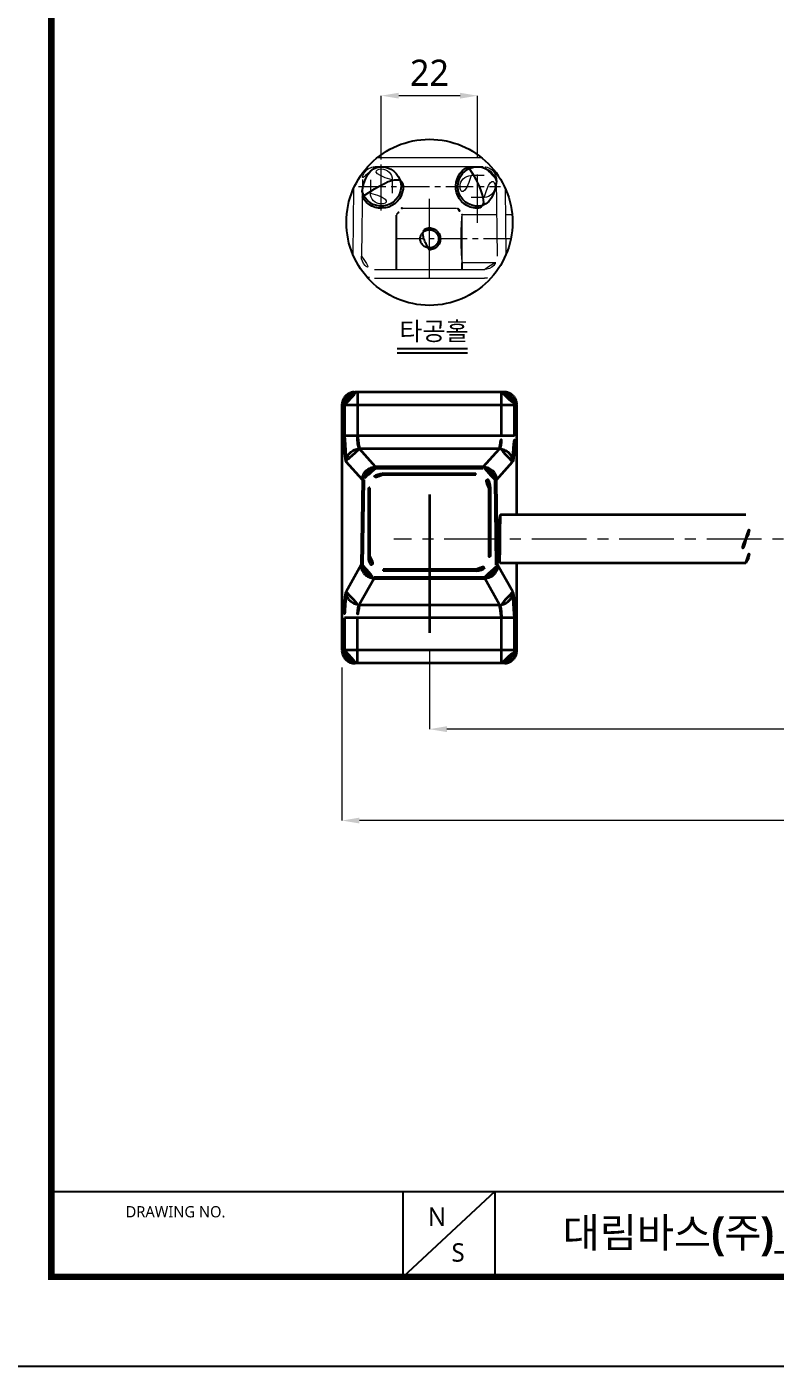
# Model space of a CAD drawing. Extents: x 16296675745 to 16296677481, y -37409619395 to -37409618123.
# Drawn here: x 16296676482.7 to 16296676653.8, y -37409618710.2 to -37409618403.9 of the extents above; entities that cross this region are included whole.
import ezdxf

# ---------------------------------------------------------------- set-up
doc = ezdxf.new("R2010")
doc.units = 0
doc.header["$LTSCALE"] = 10
doc.header["$MEASUREMENT"] = 0
doc.header["$PDMODE"] = 3
doc.header["$PDSIZE"] = -10
for name, pattern in [('CENTER', [2, 1.25, -0.25, 0.25, -0.25]), ('CENTER2', [28.575, 19.05, -3.175, 3.175, -3.175]), ('HIDDEN', [0.375, 0.25, -0.125]), ('PHANTOM2', [1.25, 0.625, -0.125, 0.125, -0.125, 0.125, -0.125])]:
    doc.linetypes.add(name, pattern=pattern)
doc.layers.get('0').update_dxf_attribs({"linetype": 'CONTINUOUS'})
doc.layers.get('DEFPOINTS').update_dxf_attribs({"linetype": 'CONTINUOUS'})
doc.layers.add('1', color=7, linetype='CONTINUOUS')
doc.layers.add('2', color=2, linetype='CONTINUOUS')
doc.layers.add('_尺_', color=7, linetype='CONTINUOUS', lineweight=18, true_color=0x33cc00)
for name, color, linetype, lineweight in [('Cneter', 1, 'CENTER2', 13), ('标尺线', 82, 'CONTINUOUS', 18), ('粗实线', 7, 'CONTINUOUS', 35)]:
    doc.layers.add(name, color=color, linetype=linetype, lineweight=lineweight)
doc.styles.add('Daelim Dimension', font='')
doc.styles.get('Daelim Dimension').set_extended_font_data('NanumGothic')
doc.dimstyles.new('DEFAULT', dxfattribs={"dimscale": 2, "dimtxt": 2, "dimasz": 2, "dimexe": 0, "dimexo": 2, "dimgap": 1, "dimtad": 1, "dimdec": 1, "dimzin": 9, "dimdsep": 46, "dimtxsty": 'Daelim Dimension', "dimcen": 0.5, "dimclrd": 252, "dimclre": 252, "dimclrt": 3, "dimadec": 1, "dimazin": 0, "dimtfac": 1, "dimtdec": 1, "dimtix": 1, "dimtmove": 0, "dimatfit": 3, "dimfxl": 1, "dimtolj": 1, "dimtzin": 1, "dimlwd": 9, "dimlwe": 9, "dimarcsym": 0})

# ---------------------------------------------------------------- blocks, each defined once
blk = doc.blocks.new('*D8')
at = {"color": 5, "lineweight": 9, "ltscale": 0.5, "transparency": 16777216}
for p, q in [((16296676554.72481, -37409618550.456543), (16296676554.72481, -37409618585.422592)), ((16296676802.288059, -37409618550.456543), (16296676802.288059, -37409618585.422592)), ((16296676798.288059, -37409618585.422592), (16296676558.72481, -37409618585.422592))]:
    blk.add_line(p, q, dxfattribs=at)
at = {"color": 5, "ltscale": 0.5, "transparency": 16777216}
for points in [[(16296676558.72481, -37409618584.755928), (16296676558.72481, -37409618586.089256), (16296676554.72481, -37409618585.422592)], [(16296676798.288059, -37409618584.755928), (16296676798.288059, -37409618586.089256), (16296676802.288059, -37409618585.422592)]]:
    blk.add_solid(points, dxfattribs=at)
at = {"layer": 'DEFPOINTS', "color": 0, "ltscale": 0.5, "transparency": 16777216}
for p in [(16296676554.72481, -37409618546.456543), (16296676802.288059, -37409618546.456543), (16296676554.72481, -37409618585.422592)]:
    blk.add_point(p, dxfattribs=at)
at = {"color": 7, "ltscale": 0.5, "transparency": 16777216, "insert": (16296676678.506439, -37409618580.156487), "char_height": 6, "attachment_point": 5, "style": 'Daelim Dimension'}
blk.add_mtext('\\A1;590', dxfattribs=at)
blk = doc.blocks.new('*D9')
at = {"color": 5, "lineweight": 9, "ltscale": 0.5, "transparency": 16777216}
for p, q in [((16296676574.72481, -37409618546.511124), (16296676574.72481, -37409618564.523277)), ((16296676782.288059, -37409618546.511124), (16296676782.288059, -37409618564.523277)), ((16296676778.288059, -37409618564.523277), (16296676578.72481, -37409618564.523277))]:
    blk.add_line(p, q, dxfattribs=at)
at = {"color": 5, "ltscale": 0.5, "transparency": 16777216}
for points in [[(16296676578.72481, -37409618563.856621), (16296676578.72481, -37409618565.189949), (16296676574.72481, -37409618564.523277)], [(16296676778.288059, -37409618563.856621), (16296676778.288059, -37409618565.189949), (16296676782.288059, -37409618564.523277)]]:
    blk.add_solid(points, dxfattribs=at)
at = {"layer": 'DEFPOINTS', "color": 0, "ltscale": 0.5, "transparency": 16777216}
for p in [(16296676574.72481, -37409618542.511124), (16296676782.288059, -37409618542.511124), (16296676574.72481, -37409618564.523277)]:
    blk.add_point(p, dxfattribs=at)
at = {"color": 7, "ltscale": 0.5, "transparency": 16777216, "insert": (16296676678.506439, -37409618559.111267), "char_height": 6, "attachment_point": 5, "style": 'Daelim Dimension'}
blk.add_mtext('\\A1;550±0.1', dxfattribs=at)
blk = doc.blocks.new('*D2')
at = {"color": 5, "lineweight": 9, "ltscale": 0.5, "transparency": 16777216}
for p, q in [((16296676563.72481, -37409618434.24159), (16296676563.72481, -37409618419.68404)), ((16296676581.72481, -37409618419.68404), (16296676567.72481, -37409618419.68404)), ((16296676585.72481, -37409618433.99159), (16296676585.72481, -37409618419.68404))]:
    blk.add_line(p, q, dxfattribs=at)
at = {"color": 5, "ltscale": 0.5, "transparency": 16777216}
for points in [[(16296676567.72481, -37409618419.01738), (16296676567.72481, -37409618420.35071), (16296676563.72481, -37409618419.68404)], [(16296676581.72481, -37409618419.01738), (16296676581.72481, -37409618420.35071), (16296676585.72481, -37409618419.68404)]]:
    blk.add_solid(points, dxfattribs=at)
at = {"layer": 'DEFPOINTS', "color": 0, "ltscale": 0.5, "transparency": 16777216}
for p in [(16296676563.72481, -37409618419.68404), (16296676563.72481, -37409618438.24159), (16296676585.72481, -37409618437.99159)]:
    blk.add_point(p, dxfattribs=at)
at = {"color": 7, "ltscale": 0.5, "transparency": 16777216, "insert": (16296676574.72481, -37409618414.44799), "char_height": 6, "attachment_point": 5, "style": 'Daelim Dimension'}
blk.add_mtext('\\A1;22', dxfattribs=at)

msp = doc.modelspace()

# ---------------------------------------------------------------- linework, layer by layer
at = {"ltscale": 0.5}
for p, q in [((16296676567.33353, -37409618477.452332), (16296676583.44327, -37409618477.452332)), ((16296676567.33353, -37409618478.452332), (16296676583.44327, -37409618478.452332))]:
    msp.add_line(p, q, dxfattribs=at)
at = {"color": 5}
msp.add_line((16296676488.30303, -37409618670.210129), (16296677012.49032, -37409618670.210129), dxfattribs=at)
at = {"color": 5, "ltscale": 40}
for p, q in [((16296676568.653721, -37409618670.210129), (16296676568.653721, -37409618689.826469)), ((16296676568.653721, -37409618670.210129), (16296676568.653721, -37409618689.826469)), ((16296676589.648081, -37409618670.210129), (16296676568.653721, -37409618689.826469)), ((16296676589.648081, -37409618670.210129), (16296676568.653721, -37409618689.826469)), ((16296676589.648081, -37409618670.210129), (16296676589.648081, -37409618689.826469)), ((16296676589.648081, -37409618670.210129), (16296676589.648081, -37409618689.826469))]:
    msp.add_line(p, q, dxfattribs=at)
at = {"ltscale": 0.5}
msp.add_lwpolyline([(16296676477.834841, -37409618710.177017), (16296677128.834841, -37409618710.177017), (16296677128.834841, -37409618233.177017), (16296676477.834841, -37409618233.177017)], close=True, dxfattribs=at)
at = {"color": 5, "linetype": 'ByBlock', "lineweight": 200, "const_width": 1.5}
msp.add_lwpolyline([(16296676488.30303, -37409618689.752296), (16296677118.30303, -37409618689.752296), (16296677118.30303, -37409618244.252296), (16296676488.30303, -37409618244.252296)], close=True, dxfattribs=at)
at = {"linetype": 'PHANTOM2', "ltscale": 0.5}
msp.add_circle((16296676574.72481, -37409618448.636436), 18.986573, dxfattribs=at)
at = {"layer": '1'}
for p, q in [((16296676567.22481, -37409618459.409554), (16296676567.22481, -37409618447.01651)), ((16296676582.22481, -37409618459.409554), (16296676582.22481, -37409618457.889587))]:
    msp.add_line(p, q, dxfattribs=at)
for centre, radius, start, end in [((16296676563.72481, -37409618440.441597), 5, 208.7663871, 64.76392461), ((16296676563.72481, -37409618440.441597), 4.5, 193.99269574, 164.57549923), ((16296676585.72481, -37409618440.441597), 5, 115.23607539, 331.2336129), ((16296676585.72481, -37409618440.441597), 4.5, 15.42450077, 346.00730426), ((16296676567.72481, -37409618447.01651), 0.5, 136.65824048, 180), ((16296676563.72481, -37409618443.241592), 5, 316.65824048, 331.12488732), ((16296676568.541031, -37409618445.897537), 0.5, 90, 151.12488732), ((16296676580.90859, -37409618445.897537), 0.5, 28.87511268, 90), ((16296676585.72481, -37409618443.241592), 5, 208.87511268, 223.34175952), ((16296676581.72481, -37409618447.01651), 0.5, 11.87785158, 43.34175952)]:
    msp.add_arc(centre, radius, start, end, dxfattribs=at)
at = {"layer": '2', "color": 2, "linetype": 'HIDDEN', "ltscale": 2}
msp.add_circle((16296676574.72481, -37409618452.413597), 2.1, dxfattribs=at)
msp.add_arc((16296676574.72481, -37409618452.413597), 2.5, 270, 180, dxfattribs=at)
at = {"layer": '_尺_', "color": 1, "linetype": 'CENTER'}
msp.add_line((16296676790.612789, -37409618521.056541), (16296676566.55868, -37409618521.056541), dxfattribs=at)
at = {"layer": 'Cneter', "color": 1, "linetype": 'CENTER', "ltscale": 0.5}
for p, q in [((16296676563.72481, -37409618445.941597), (16296676563.72481, -37409618435.441597)), ((16296676585.72481, -37409618448.741592), (16296676585.72481, -37409618437.741592)), ((16296676558.47481, -37409618440.441597), (16296676590.97481, -37409618440.441597)), ((16296676574.72481, -37409618461.561592), (16296676574.72481, -37409618443.241592)), ((16296676593.331881, -37409618452.413597), (16296676567.22481, -37409618452.413597))]:
    msp.add_line(p, q, dxfattribs=at)
at = {"layer": '标尺线', "color": 7}
for p, q in [((16296676586.719839, -37409618433.9188), (16296676562.729771, -37409618433.9188)), ((16296676587.03599, -37409618435.9188), (16296676562.41362, -37409618435.9188)), ((16296676557.365471, -37409618440.945969), (16296676557.178711, -37409618455.890717)), ((16296676559.391541, -37409618438.872551), (16296676559.17285, -37409618456.372063)), ((16296676561.22481, -37409618438.941597), (16296676561.22481, -37409618441.941597)), ((16296676566.2248, -37409618438.941597), (16296676566.2248, -37409618441.941597)), ((16296676587.22481, -37409618437.941597), (16296676584.22481, -37409618437.941597)), ((16296676590.27676, -37409618456.372063), (16296676590.058069, -37409618438.872551)), ((16296676592.270901, -37409618455.890717), (16296676592.084141, -37409618440.945969)), ((16296676587.22481, -37409618442.941597), (16296676584.22481, -37409618442.941597)), ((16296676568.541031, -37409618445.397537), (16296676580.90859, -37409618445.397537)), ((16296676590.15856, -37409618446.913597), (16296676582.2141, -37409618446.913597)), ((16296676593.633051, -37409618446.913597), (16296676592.15872, -37409618446.913597)), ((16296676589.88649, -37409618457.889587), (16296676582.22481, -37409618457.889587)), ((16296676562.172621, -37409618459.409554), (16296676587.277, -37409618459.409554)), ((16296676562.172621, -37409618461.409554), (16296676587.277, -37409618461.409554))]:
    msp.add_line(p, q, dxfattribs=at)
for centre, radius, start, end in [((16296676563.72481, -37409618438.941597), 2.5, 0, 180), ((16296676584.22481, -37409618440.441597), 2.5, 90, 270), ((16296676587.22481, -37409618440.441597), 2.5, 270, 90), ((16296676563.72481, -37409618441.941597), 2.5, 180, 0), ((16296676562.172621, -37409618456.409554), 3, 179.28395889, 270), ((16296676587.277, -37409618456.409554), 3, 270, 0.71604111), ((16296676562.172621, -37409618456.409554), 5, 249.02549295, 270), ((16296676587.277, -37409618456.409554), 5, 270, 290.97450705)]:
    msp.add_arc(centre, radius, start, end, dxfattribs=at)
for points, knots in [([(16296676562.41362, -37409618435.9188), (16296676562.217739, -37409618435.918953), (16296676561.825041, -37409618435.957268), (16296676561.25909, -37409618436.12635), (16296676560.736561, -37409618436.400612), (16296676560.277309, -37409618436.769417), (16296676559.89867, -37409618437.219048), (16296676559.61488, -37409618437.732597), (16296676559.43712, -37409618438.290558), (16296676559.393869, -37409618438.678848), (16296676559.391541, -37409618438.872551)], [0, 0, 0, 0, 0.1256438273, 0.2512385069, 0.3766363759, 0.501803709, 0.6266976261, 0.7513162358, 0.8757408781, 1, 1, 1, 1]), ([(16296676590.058069, -37409618438.872551), (16296676590.05574, -37409618438.678848), (16296676590.012501, -37409618438.290558), (16296676589.83473, -37409618437.732597), (16296676589.550949, -37409618437.219048), (16296676589.17231, -37409618436.769417), (16296676588.713051, -37409618436.400612), (16296676588.190519, -37409618436.12635), (16296676587.624571, -37409618435.957268), (16296676587.231871, -37409618435.918953), (16296676587.03599, -37409618435.9188)], [0, 0, 0, 0, 0.12425912, 0.2486837646, 0.3733023714, 0.4981962905, 0.6233636218, 0.7487614942, 0.8743561703, 1, 1, 1, 1])]:
    msp.add_open_spline(points, degree=3, knots=knots, dxfattribs=at)
msp.add_rational_spline([(16296676582.22481, -37409618457.889587), (16296676581.90081, -37409618456.75882), (16296676581.90081, -37409618452.489594), (16296676581.90081, -37409618446.889587), (16296676582.2141, -37409618446.913597)], [0.913311224414, 0.760004835562, 1, 0.707106781187, 1], degree=2, knots=[3.4252867242, 3.4252867242, 3.4252867242, 4.7123889804, 4.7123889804, 6.2831853072, 6.2831853072, 6.2831853072], dxfattribs=at)
at = {"layer": '粗实线', "linetype": 'Continuous'}
for p, q in [((16296676591.71553, -37409618487.456543), (16296676557.734079, -37409618487.456543)), ((16296676558.285, -37409618487.456543), (16296676558.285, -37409618497.450737)), ((16296676591.164619, -37409618497.450737), (16296676591.164619, -37409618487.456543)), ((16296676554.72481, -37409618490.456543), (16296676554.72481, -37409618546.456543)), ((16296676594.72481, -37409618490.456543), (16296676554.72481, -37409618490.456543)), ((16296676555.294241, -37409618490.456543), (16296676555.294241, -37409618497.450737)), ((16296676594.155371, -37409618497.450737), (16296676594.155371, -37409618490.456543)), ((16296676594.72481, -37409618515.556541), (16296676594.72481, -37409618490.456543)), ((16296676594.155371, -37409618497.450737), (16296676555.294241, -37409618497.450737)), ((16296676562.41362, -37409618504.549728), (16296676558.716049, -37409618500.439331)), ((16296676590.733561, -37409618500.439331), (16296676558.716049, -37409618500.439331)), ((16296676587.03599, -37409618504.549728), (16296676590.733561, -37409618500.439331)), ((16296676559.391541, -37409618507.503487), (16296676555.7253, -37409618503.42791)), ((16296676562.41362, -37409618504.549728), (16296676562.41362, -37409618504.895638)), ((16296676587.03599, -37409618504.549728), (16296676562.41362, -37409618504.549728)), ((16296676587.03599, -37409618504.895638), (16296676562.41362, -37409618504.895638)), ((16296676587.03599, -37409618504.549728), (16296676587.03599, -37409618504.895638)), ((16296676590.058069, -37409618507.503487), (16296676593.724319, -37409618503.42791)), ((16296676559.391541, -37409618507.503487), (16296676559.148081, -37409618526.985313)), ((16296676559.690611, -37409618507.550529), (16296676559.447149, -37409618527.032356)), ((16296676564.132339, -37409618506.324478), (16296676564.132339, -37409618506.071533)), ((16296676564.132339, -37409618506.071533), (16296676585.31728, -37409618506.071533)), ((16296676564.132339, -37409618506.324478), (16296676585.31728, -37409618506.324478)), ((16296676585.31728, -37409618506.324478), (16296676585.31728, -37409618506.071533)), ((16296676590.00246, -37409618527.032356), (16296676589.759001, -37409618507.550529)), ((16296676590.301531, -37409618526.985313), (16296676590.058069, -37409618507.503487)), ((16296676560.83234, -37409618525.056717), (16296676560.83234, -37409618509.371521)), ((16296676561.132339, -37409618525.009666), (16296676561.132339, -37409618509.324478)), ((16296676588.31728, -37409618509.324478), (16296676588.31728, -37409618525.009666)), ((16296676588.617279, -37409618509.371521), (16296676588.617279, -37409618525.056717)), ((16296676647.06683, -37409618515.556541), (16296676590.94713, -37409618515.556541)), ((16296676647.06683, -37409618526.556541), (16296676590.830391, -37409618526.556541)), ((16296676594.72481, -37409618546.456543), (16296676594.72481, -37409618526.556541)), ((16296676559.148081, -37409618526.985313), (16296676555.70092, -37409618533.123497)), ((16296676585.31728, -37409618528.009666), (16296676564.132339, -37409618528.009666)), ((16296676564.132339, -37409618528.009666), (16296676564.132339, -37409618528.35672)), ((16296676585.31728, -37409618528.35672), (16296676564.132339, -37409618528.35672)), ((16296676585.31728, -37409618528.009666), (16296676585.31728, -37409618528.35672)), ((16296676593.748699, -37409618533.123497), (16296676590.301531, -37409618526.985313)), ((16296676562.091551, -37409618530.040482), (16296676558.691669, -37409618536.094467)), ((16296676562.091551, -37409618529.790428), (16296676587.35807, -37409618529.790428)), ((16296676562.091551, -37409618530.040482), (16296676562.091551, -37409618529.790428)), ((16296676562.091551, -37409618530.040482), (16296676587.35807, -37409618530.040482)), ((16296676587.35807, -37409618530.040482), (16296676587.35807, -37409618529.790428)), ((16296676590.75794, -37409618536.094467), (16296676587.35807, -37409618530.040482)), ((16296676558.691669, -37409618536.094467), (16296676590.75794, -37409618536.094467)), ((16296676594.155371, -37409618539.065437), (16296676555.294241, -37409618539.065437)), ((16296676555.294241, -37409618539.065437), (16296676555.294241, -37409618546.456543)), ((16296676558.285, -37409618549.456543), (16296676558.285, -37409618539.065437)), ((16296676591.164619, -37409618549.456543), (16296676591.164619, -37409618539.065437)), ((16296676594.155371, -37409618546.456543), (16296676594.155371, -37409618539.065437)), ((16296676594.72481, -37409618546.456543), (16296676554.72481, -37409618546.456543)), ((16296676591.71553, -37409618549.456543), (16296676557.734079, -37409618549.456543))]:
    msp.add_line(p, q, dxfattribs=at)
at = {"layer": '粗实线', "color": 1, "linetype": 'CENTER'}
msp.add_line((16296676574.72481, -37409618510.848129), (16296676574.72481, -37409618542.511124), dxfattribs=at)
at = {"layer": '粗实线', "linetype": 'Continuous'}
for centre, radius, start, end in [((16296676564.13237, -37409618509.371559), 3.30003, 90.00054642, 179.99956287), ((16296676564.132339, -37409618509.324478), 3, 90, 180), ((16296676585.31724, -37409618509.371559), 3.30003, 0.00043713, 89.99945358), ((16296676585.31728, -37409618509.324478), 3, 0, 90), ((16296676564.13237, -37409618525.056686), 3.30003, 180.00043713, 269.99945358), ((16296676564.132339, -37409618525.009666), 3, 180, 270), ((16296676585.31724, -37409618525.056686), 3.30003, 270.00054642, 359.99956287), ((16296676585.31728, -37409618525.009666), 3, 270, 0)]:
    msp.add_arc(centre, radius, start, end, dxfattribs=at)
at = {"layer": '粗实线'}
for centre, start, end in [((16296676642.30369, -37409618518.306541), 330.00001492, 29.99998508), ((16296676651.829969, -37409618523.806541), 150.00001492, 209.99998508), ((16296676642.30369, -37409618523.806541), 330.00001492, 29.99998508)]:
    msp.add_arc(centre, 5.5, start, end, dxfattribs=at)
at = {"layer": '粗实线', "linetype": 'Continuous'}
for points, weights in [([(16296676554.72481, -37409618490.456543), (16296676554.72481, -37409618487.456543), (16296676557.734079, -37409618487.456543)], [1, 0.707106781185, 1]), ([(16296676591.71553, -37409618487.456543), (16296676594.72481, -37409618487.456543), (16296676594.72481, -37409618490.456543)], [0.999999999998, 0.707106781185, 1]), ([(16296676557.734079, -37409618549.456543), (16296676554.72481, -37409618549.456543), (16296676554.72481, -37409618546.456543)], [1, 0.707106781185, 1]), ([(16296676594.72481, -37409618546.456543), (16296676594.72481, -37409618549.456543), (16296676591.71553, -37409618549.456543)], [0.999999999996, 0.707106781185, 1.00000000001])]:
    msp.add_rational_spline(points, weights, degree=2, dxfattribs=at)
for points, knots in [([(16296676555.294241, -37409618490.456543), (16296676555.294241, -37409618490.260529), (16296676555.332821, -37409618489.867432), (16296676555.504021, -37409618489.301239), (16296676555.7822, -37409618488.779221), (16296676556.156469, -37409618488.321663), (16296676556.6126, -37409618487.946167), (16296676557.133051, -37409618487.667053), (16296676557.69758, -37409618487.495247), (16296676558.089581, -37409618487.456543), (16296676558.285, -37409618487.456543)], [0, 0, 0, 0, 0.1251787772, 0.2503582244, 0.3754578344, 0.5004978498, 0.6254624043, 0.7503480009, 0.8752034367, 1, 1, 1, 1]), ([(16296676591.164619, -37409618487.456543), (16296676591.360041, -37409618487.456543), (16296676591.75205, -37409618487.495247), (16296676592.316589, -37409618487.667061), (16296676592.83703, -37409618487.946182), (16296676593.293159, -37409618488.321678), (16296676593.667419, -37409618488.779243), (16296676593.945589, -37409618489.301247), (16296676594.1168, -37409618489.867432), (16296676594.155371, -37409618490.260529), (16296676594.155371, -37409618490.456543)], [0, 0, 0, 0, 0.124799656, 0.2496570487, 0.3745414797, 0.4995054528, 0.6245447336, 0.7496435285, 0.8748218674, 1, 1, 1, 1]), ([(16296676555.294241, -37409618497.450737), (16296676555.29426, -37409618497.82003), (16296676555.299459, -37409618498.545921), (16296676555.322849, -37409618499.603287), (16296676555.36076, -37409618500.586433), (16296676555.41181, -37409618501.461617), (16296676555.465981, -37409618502.109177), (16296676555.51646, -37409618502.550873), (16296676555.554029, -37409618502.818611), (16296676555.59304, -37409618503.040527), (16296676555.633141, -37409618503.214706), (16296676555.669439, -37409618503.329193), (16296676555.700871, -37409618503.394623), (16296676555.716949, -37409618503.41861), (16296676555.7253, -37409618503.42791)], [0, 0, 0, 0, 0.1841820488, 0.3620376044, 0.5274746497, 0.6748649141, 0.7992562193, 0.8515113878, 0.8965712265, 0.934089666, 0.9638385806, 0.9857140498, 0.9937638679, 1, 1, 1, 1]), ([(16296676558.285, -37409618497.450737), (16296676558.285, -37409618497.815163), (16296676558.299549, -37409618498.346336), (16296676558.352011, -37409618499.023804), (16296676558.40325, -37409618499.4617), (16296676558.46554, -37409618499.830177), (16296676558.528061, -37409618500.087486), (16296676558.58489, -37409618500.248329), (16296676558.625389, -37409618500.335693), (16296676558.66674, -37409618500.399467), (16296676558.699551, -37409618500.430153), (16296676558.716049, -37409618500.439331)], [0, 0, 0, 0, 0.3574727318, 0.5208040305, 0.6664383923, 0.7897773302, 0.8872820876, 0.9256470788, 0.9569721036, 0.9814830084, 1, 1, 1, 1]), ([(16296676590.733561, -37409618500.439331), (16296676590.750059, -37409618500.430153), (16296676590.782881, -37409618500.399467), (16296676590.82423, -37409618500.335693), (16296676590.864731, -37409618500.248329), (16296676590.92156, -37409618500.087486), (16296676590.984079, -37409618499.830177), (16296676591.04637, -37409618499.4617), (16296676591.097601, -37409618499.023804), (16296676591.15007, -37409618498.346336), (16296676591.16461, -37409618497.815163), (16296676591.164619, -37409618497.450737)], [0, 0, 0, 0, 0.0185169799, 0.0430278955, 0.074352921, 0.1127179097, 0.2102226683, 0.3335616061, 0.4791959684, 0.6425272674, 1, 1, 1, 1]), ([(16296676593.724319, -37409618503.42791), (16296676593.73267, -37409618503.41861), (16296676593.748751, -37409618503.394623), (16296676593.78018, -37409618503.329193), (16296676593.816469, -37409618503.214706), (16296676593.856581, -37409618503.040527), (16296676593.89558, -37409618502.818611), (16296676593.933149, -37409618502.550873), (16296676593.983629, -37409618502.109177), (16296676594.0378, -37409618501.461617), (16296676594.08885, -37409618500.586433), (16296676594.12676, -37409618499.603287), (16296676594.15015, -37409618498.545921), (16296676594.15535, -37409618497.82003), (16296676594.155371, -37409618497.450737)], [0, 0, 0, 0, 0.0062361305, 0.0142859481, 0.0361614178, 0.0659103338, 0.1034287745, 0.1484886128, 0.2007437804, 0.3251350855, 0.4725253507, 0.6379623941, 0.8158179516, 1, 1, 1, 1]), ([(16296676558.716049, -37409618500.439331), (16296676558.521351, -37409618500.440659), (16296676558.130791, -37409618500.48172), (16296676557.38344, -37409618500.71199), (16296676556.553789, -37409618501.266983), (16296676555.998211, -37409618502.096123), (16296676555.767719, -37409618502.843048), (16296676555.726629, -37409618503.233353), (16296676555.7253, -37409618503.42791)], [0, 0, 0, 0, 0.1251399497, 0.2504546511, 0.5001161439, 0.7497090993, 0.87494878, 1, 1, 1, 1]), ([(16296676593.724319, -37409618503.42791), (16296676593.72298, -37409618503.233353), (16296676593.68189, -37409618502.843048), (16296676593.451401, -37409618502.096123), (16296676592.895821, -37409618501.266983), (16296676592.066179, -37409618500.71199), (16296676591.318821, -37409618500.48172), (16296676590.928261, -37409618500.440659), (16296676590.733561, -37409618500.439331)], [0, 0, 0, 0, 0.12505122, 0.2502909007, 0.4998838561, 0.7495453489, 0.8748600503, 1, 1, 1, 1]), ([(16296676562.41362, -37409618504.549728), (16296676562.217739, -37409618504.549881), (16296676561.825041, -37409618504.588203), (16296676561.25909, -37409618504.757294), (16296676560.736561, -37409618505.031548), (16296676560.277309, -37409618505.400352), (16296676559.89867, -37409618505.849983), (16296676559.61488, -37409618506.363541), (16296676559.43712, -37409618506.921494), (16296676559.393869, -37409618507.309776), (16296676559.391541, -37409618507.503487)], [0, 0, 0, 0, 0.1256438273, 0.2512385069, 0.3766363759, 0.501803709, 0.6266976261, 0.7513162358, 0.8757408781, 1, 1, 1, 1]), ([(16296676562.41362, -37409618504.895638), (16296676562.2372, -37409618504.895683), (16296676561.88343, -37409618504.929947), (16296676561.206579, -37409618505.131119), (16296676560.45373, -37409618505.620728), (16296676559.945101, -37409618506.359322), (16296676559.73205, -37409618507.026863), (16296676559.692829, -37409618507.376259), (16296676559.690611, -37409618507.550529)], [0, 0, 0, 0, 0.1260399385, 0.2519947492, 0.5019966068, 0.750820602, 0.8754861832, 1, 1, 1, 1]), ([(16296676589.759001, -37409618507.550529), (16296676589.756781, -37409618507.376259), (16296676589.71756, -37409618507.026863), (16296676589.504511, -37409618506.359322), (16296676588.99588, -37409618505.620728), (16296676588.24304, -37409618505.131119), (16296676587.566191, -37409618504.929947), (16296676587.21242, -37409618504.895683), (16296676587.03599, -37409618504.895638)], [0, 0, 0, 0, 0.1245137379, 0.2491792425, 0.4980031712, 0.7480050873, 0.8739599811, 1, 1, 1, 1]), ([(16296676590.058069, -37409618507.503487), (16296676590.05574, -37409618507.309776), (16296676590.012501, -37409618506.921494), (16296676589.83473, -37409618506.363541), (16296676589.550949, -37409618505.849983), (16296676589.17231, -37409618505.400352), (16296676588.713051, -37409618505.031548), (16296676588.190519, -37409618504.757294), (16296676587.624571, -37409618504.588203), (16296676587.231871, -37409618504.549881), (16296676587.03599, -37409618504.549728)], [0, 0, 0, 0, 0.12425912, 0.2486837646, 0.3733023714, 0.4981962905, 0.6233636218, 0.7487614942, 0.8743561703, 1, 1, 1, 1]), ([(16296676559.391541, -37409618507.503487), (16296676559.39344, -37409618507.507347), (16296676559.403481, -37409618507.51432), (16296676559.42312, -37409618507.522034), (16296676559.45211, -37409618507.529556), (16296676559.505529, -37409618507.539177), (16296676559.58606, -37409618507.547318), (16296676559.65416, -37409618507.550087), (16296676559.690611, -37409618507.550529)], [0, 0, 0, 0, 0.042145103, 0.1117043695, 0.2094288601, 0.333224394, 0.6432645283, 1, 1, 1, 1]), ([(16296676590.058069, -37409618507.503487), (16296676590.05617, -37409618507.507347), (16296676590.046129, -37409618507.51432), (16296676590.026489, -37409618507.522034), (16296676589.997499, -37409618507.529556), (16296676589.94409, -37409618507.539177), (16296676589.86355, -37409618507.547318), (16296676589.79545, -37409618507.550087), (16296676589.759001, -37409618507.550529)], [0, 0, 0, 0, 0.0421451697, 0.1117045359, 0.2094291096, 0.3332247392, 0.6432647266, 1, 1, 1, 1]), ([(16296676561.132339, -37409618509.324478), (16296676561.132339, -37409618509.328087), (16296676561.12447, -37409618509.336609), (16296676561.095221, -37409618509.348579), (16296676561.034031, -37409618509.360786), (16296676560.941629, -37409618509.369377), (16296676560.870569, -37409618509.371521), (16296676560.83234, -37409618509.371521)], [0, 0, 0, 0, 0.0349922035, 0.0970885209, 0.3126692569, 0.6293941472, 1, 1, 1, 1]), ([(16296676588.31728, -37409618509.324478), (16296676588.31728, -37409618509.328087), (16296676588.32514, -37409618509.336609), (16296676588.354389, -37409618509.348579), (16296676588.415581, -37409618509.360786), (16296676588.50798, -37409618509.369377), (16296676588.579041, -37409618509.371521), (16296676588.617279, -37409618509.371521)], [0, 0, 0, 0, 0.0349922295, 0.0970886464, 0.3126696075, 0.6293943594, 1, 1, 1, 1]), ([(16296676561.132339, -37409618525.009666), (16296676561.132339, -37409618525.013283), (16296676561.12447, -37409618525.021797), (16296676561.095221, -37409618525.033783), (16296676561.034031, -37409618525.045982), (16296676560.941629, -37409618525.054573), (16296676560.870569, -37409618525.056717), (16296676560.83234, -37409618525.056717)], [0, 0, 0, 0, 0.0349922295, 0.0970886464, 0.3126696075, 0.6293943594, 1, 1, 1, 1]), ([(16296676588.31728, -37409618525.009666), (16296676588.31728, -37409618525.013283), (16296676588.32514, -37409618525.021797), (16296676588.354389, -37409618525.033783), (16296676588.415581, -37409618525.045982), (16296676588.50798, -37409618525.054573), (16296676588.579041, -37409618525.056717), (16296676588.617279, -37409618525.056717)], [0, 0, 0, 0, 0.0349921846, 0.0970884968, 0.3126692388, 0.6293941385, 1, 1, 1, 1]), ([(16296676559.148081, -37409618526.985313), (16296676559.14609, -37409618527.181), (16296676559.178591, -37409618527.573868), (16296676559.33667, -37409618528.143181), (16296676559.60084, -37409618528.672661), (16296676559.96335, -37409618529.14138), (16296676560.41238, -37409618529.529587), (16296676560.93121, -37409618529.820168), (16296676561.498699, -37409618529.999702), (16296676561.89427, -37409618530.040237), (16296676562.091551, -37409618530.040482)], [0, 0, 0, 0, 0.1245292137, 0.2491403731, 0.373827715, 0.4986924683, 0.6237557469, 0.7490142127, 0.8744635419, 1, 1, 1, 1]), ([(16296676559.148081, -37409618526.985313), (16296676559.149981, -37409618526.989166), (16296676559.160021, -37409618526.996147), (16296676559.179661, -37409618527.003853), (16296676559.208651, -37409618527.011391), (16296676559.26207, -37409618527.021011), (16296676559.3426, -37409618527.029137), (16296676559.4107, -37409618527.031914), (16296676559.447149, -37409618527.032356)], [0, 0, 0, 0, 0.0421452455, 0.1117046273, 0.2094291935, 0.3332247995, 0.6432647573, 1, 1, 1, 1]), ([(16296676559.447149, -37409618527.032356), (16296676559.44499, -37409618527.208328), (16296676559.473101, -37409618527.561737), (16296676559.613171, -37409618528.074516), (16296676559.848669, -37409618528.552307), (16296676560.173241, -37409618528.976158), (16296676560.57671, -37409618529.327843), (16296676561.04414, -37409618529.591301), (16296676561.55625, -37409618529.753983), (16296676561.913429, -37409618529.790382), (16296676562.091551, -37409618529.790428)], [0, 0, 0, 0, 0.1242602967, 0.2486542658, 0.373204479, 0.4980282153, 0.6231531524, 0.7485653022, 0.8742289993, 1, 1, 1, 1]), ([(16296676587.35807, -37409618530.040482), (16296676587.555349, -37409618530.040237), (16296676587.950911, -37409618529.999702), (16296676588.51841, -37409618529.820168), (16296676589.03723, -37409618529.529587), (16296676589.486271, -37409618529.14138), (16296676589.84878, -37409618528.672661), (16296676590.11294, -37409618528.143181), (16296676590.27103, -37409618527.573868), (16296676590.30352, -37409618527.181), (16296676590.301531, -37409618526.985313)], [0, 0, 0, 0, 0.1255364892, 0.250985791, 0.3762442836, 0.5013075652, 0.6261722982, 0.7508596422, 0.8754707907, 1, 1, 1, 1]), ([(16296676587.35807, -37409618529.790428), (16296676587.53619, -37409618529.790382), (16296676587.89336, -37409618529.753983), (16296676588.405479, -37409618529.591301), (16296676588.87291, -37409618529.327843), (16296676589.276381, -37409618528.976158), (16296676589.60095, -37409618528.552307), (16296676589.836451, -37409618528.074516), (16296676589.976509, -37409618527.561737), (16296676590.004629, -37409618527.208328), (16296676590.00246, -37409618527.032356)], [0, 0, 0, 0, 0.1257710329, 0.2514347012, 0.3768468791, 0.5019718183, 0.6267955338, 0.7513457499, 0.8757397071, 1, 1, 1, 1]), ([(16296676590.301531, -37409618526.985313), (16296676590.299629, -37409618526.989166), (16296676590.2896, -37409618526.996147), (16296676590.269951, -37409618527.003853), (16296676590.240959, -37409618527.011391), (16296676590.18755, -37409618527.021011), (16296676590.107019, -37409618527.029137), (16296676590.03891, -37409618527.031914), (16296676590.00246, -37409618527.032356)], [0, 0, 0, 0, 0.042145103, 0.1117043695, 0.2094288601, 0.333224394, 0.6432645283, 1, 1, 1, 1]), ([(16296676555.70092, -37409618533.123497), (16296676555.68355, -37409618533.154427), (16296676555.65271, -37409618533.234848), (16296676555.61368, -37409618533.379898), (16296676555.575399, -37409618533.570091), (16296676555.538231, -37409618533.803833), (16296676555.502649, -37409618534.079552), (16296676555.45529, -37409618534.524246), (16296676555.40436, -37409618535.166656), (16296676555.356449, -37409618536.026283), (16296676555.320959, -37409618536.983383), (16296676555.299129, -37409618538.00737), (16296676555.294241, -37409618538.708939), (16296676555.294241, -37409618539.065437)], [0, 0, 0, 0, 0.01781569, 0.0429686376, 0.0754787371, 0.1151915437, 0.1618487321, 0.2151161587, 0.3398305752, 0.4855085471, 0.6475825803, 0.8209191805, 1, 1, 1, 1]), ([(16296676555.70092, -37409618533.123497), (16296676555.70303, -37409618533.316467), (16296676555.74563, -37409618533.703743), (16296676555.978149, -37409618534.445099), (16296676556.53507, -37409618535.268044), (16296676557.36257, -37409618535.819527), (16296676558.10787, -37409618536.050102), (16296676558.49745, -37409618536.092369), (16296676558.691669, -37409618536.094467)], [0, 0, 0, 0, 0.12454967, 0.2494982894, 0.4989410646, 0.7490076497, 0.8746403948, 1, 1, 1, 1]), ([(16296676593.748699, -37409618533.123497), (16296676593.74658, -37409618533.316467), (16296676593.703991, -37409618533.703743), (16296676593.47147, -37409618534.445099), (16296676592.914539, -37409618535.268044), (16296676592.08704, -37409618535.819527), (16296676591.34174, -37409618536.050102), (16296676590.95216, -37409618536.092369), (16296676590.75794, -37409618536.094467)], [0, 0, 0, 0, 0.1245496691, 0.2494982871, 0.4989410617, 0.7490076477, 0.8746403941, 1, 1, 1, 1]), ([(16296676594.155371, -37409618539.065437), (16296676594.155371, -37409618538.708939), (16296676594.15049, -37409618538.00737), (16296676594.12866, -37409618536.983383), (16296676594.09317, -37409618536.026283), (16296676594.04525, -37409618535.166649), (16296676593.994329, -37409618534.524246), (16296676593.94696, -37409618534.079552), (16296676593.91139, -37409618533.803833), (16296676593.87421, -37409618533.570091), (16296676593.83593, -37409618533.379898), (16296676593.796909, -37409618533.234848), (16296676593.76606, -37409618533.154427), (16296676593.748699, -37409618533.123497)], [0, 0, 0, 0, 0.1790808596, 0.3524174777, 0.5144915439, 0.6601695252, 0.7848838706, 0.8381512654, 0.8848084368, 0.9245212351, 0.9570313396, 0.9821843023, 1, 1, 1, 1]), ([(16296676558.691669, -37409618536.094467), (16296676558.67577, -37409618536.108612), (16296676558.645069, -37409618536.147263), (16296676558.58629, -37409618536.256233), (16296676558.52136, -37409618536.450142), (16296676558.45435, -37409618536.743523), (16296676558.395781, -37409618537.110931), (16296676558.34763, -37409618537.540962), (16296676558.298679, -37409618538.198997), (16296676558.28499, -37409618538.713287), (16296676558.285, -37409618539.065437)], [0, 0, 0, 0, 0.0210818664, 0.0483058904, 0.1224346309, 0.2225351891, 0.346422399, 0.4907150115, 0.6511378872, 1, 1, 1, 1]), ([(16296676591.164619, -37409618539.065437), (16296676591.164619, -37409618538.713287), (16296676591.15094, -37409618538.198997), (16296676591.10199, -37409618537.540962), (16296676591.053829, -37409618537.110924), (16296676590.99527, -37409618536.743523), (16296676590.928249, -37409618536.450142), (16296676590.863331, -37409618536.256233), (16296676590.80455, -37409618536.147263), (16296676590.77384, -37409618536.108612), (16296676590.75794, -37409618536.094467)], [0, 0, 0, 0, 0.3488621709, 0.5092850798, 0.6535777006, 0.7774648387, 0.8775653481, 0.9516940855, 0.978918121, 1, 1, 1, 1]), ([(16296676555.294241, -37409618546.456543), (16296676555.294241, -37409618546.65255), (16296676555.332821, -37409618547.045647), (16296676555.504021, -37409618547.611832), (16296676555.7822, -37409618548.13385), (16296676556.15646, -37409618548.591408), (16296676556.612579, -37409618548.966904), (16296676557.13303, -37409618549.246033), (16296676557.697571, -37409618549.417824), (16296676558.089581, -37409618549.456543), (16296676558.285, -37409618549.456543)], [0, 0, 0, 0, 0.1251781326, 0.2503564715, 0.3754552664, 0.5004945473, 0.6254585203, 0.7503429513, 0.875200344, 1, 1, 1, 1]), ([(16296676591.164619, -37409618549.456543), (16296676591.360041, -37409618549.456543), (16296676591.75205, -37409618549.417824), (16296676592.316589, -37409618549.246033), (16296676592.83703, -37409618548.966904), (16296676593.293159, -37409618548.591408), (16296676593.667419, -37409618548.13385), (16296676593.945589, -37409618547.611832), (16296676594.1168, -37409618547.045647), (16296676594.155371, -37409618546.65255), (16296676594.155371, -37409618546.456543)], [0, 0, 0, 0, 0.124799656, 0.2496570487, 0.3745414797, 0.4995054527, 0.6245447336, 0.7496435285, 0.8748218674, 1, 1, 1, 1])]:
    msp.add_open_spline(points, degree=3, knots=knots, dxfattribs=at)
msp.add_rational_spline([(16296676590.830391, -37409618526.556541), (16296676590.506399, -37409618525.425774), (16296676590.506399, -37409618521.15654), (16296676590.506399, -37409618515.556541), (16296676590.94713, -37409618515.556541)], [0.913311224414, 0.760004835562, 1, 0.707106781187, 1], degree=2, knots=[3.4252867242, 3.4252867242, 3.4252867242, 4.7123889804, 4.7123889804, 6.2831853072, 6.2831853072, 6.2831853072], dxfattribs=at)

# ---------------------------------------------------------------- texts
at = {"color": 5, "ltscale": 40, "style": 'Daelim Dimension'}
msp.add_text('DRAWING NO.', height=2.56901127, dxfattribs=at).set_placement((16296676505.27594, -37409618676.144814))
at = {"attachment_point": 1, "style": 'Daelim Dimension'}
for s, insert, char_height, width in [('타공홀', (16296676567.85844, -37409618471.421799), 4.2041236, 70.7511006), ('N', (16296676574.363911, -37409618673.88784), 4.204124, 5.86731056), ('S', (16296676579.77006, -37409618682.065361), 4.204124, 5.86731056)]:
    msp.add_mtext(s, dxfattribs=dict(at, insert=insert, char_height=char_height, width=width))
at = {"color": 2, "insert": (16296676605.175289, -37409618676.256248), "char_height": 6.75662715, "width": 260.66283526, "attachment_point": 1, "style": 'Daelim Dimension'}
msp.add_mtext('{\\fPretendard Variable SemiBold|b0|i0|c129|p2;대림바스(주)}_Parts_Accessory_{\\fGulim|b0|i0|c129|p50;수건걸이}_DL A1702', dxfattribs=at)

# ---------------------------------------------------------------- dimensions: what is measured, and where the dimension line sits
at = {"ltscale": 0.5}
dim = msp.add_linear_dim(base=(16296676563.72481, -37409618419.684036), p1=(16296676585.72481, -37409618437.991592), p2=(16296676563.72481, -37409618438.241592), angle=180, dimstyle='DEFAULT', override={"dimtxt": 3, "dimclrd": 5, "dimclre": 5, "dimclrt": 7}, dxfattribs=at)
dim.commit()
dim.dimension.update_dxf_attribs({"geometry": '*D2', "text_midpoint": (16296676574.72481, -37409618419.684036), "dimtype": 160})
for base, p1, p2, text, picture, middle in [((16296676574.72481, -37409618564.523277), (16296676782.288059, -37409618542.511124), (16296676574.72481, -37409618542.511124), '550±0.1', '*D9', (16296676678.506439, -37409618559.111267)), ((16296676554.72481, -37409618585.422592), (16296676802.288059, -37409618546.456543), (16296676554.72481, -37409618546.456543), '590', '*D8', (16296676678.506439, -37409618580.156487))]:
    dim = msp.add_linear_dim(base=base, p1=p1, p2=p2, text=text, dimstyle='DEFAULT', override={"dimtxt": 3, "dimclrd": 5, "dimclre": 5, "dimclrt": 7}, dxfattribs=at)
    dim.commit()
    dim.dimension.update_dxf_attribs({"geometry": picture, "text_midpoint": middle})

doc.saveas('drawing.dxf')
